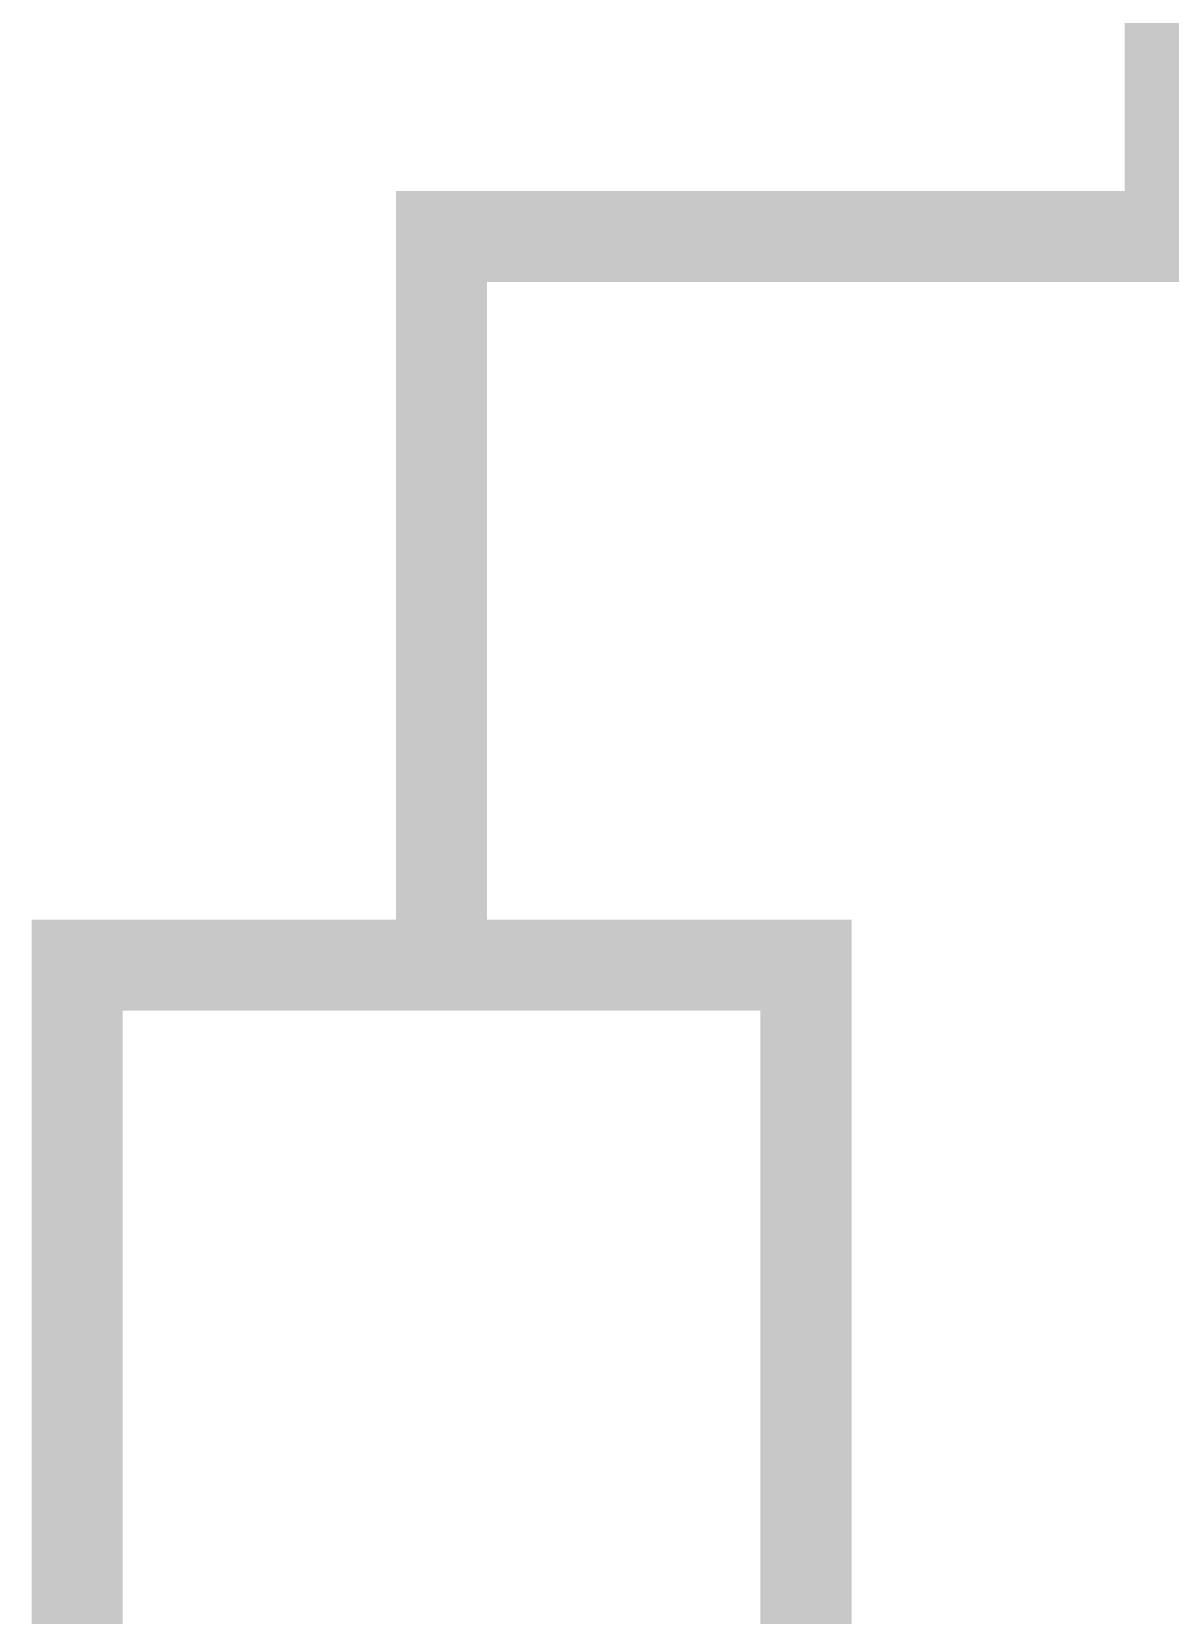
# Model space of a CAD drawing. Extents: x -40166 to 40284, y -45890 to 44060.
# Drawn here: x 10985 to 12235, y -18654 to -16915 of the extents above; entities that cross this region are included whole.
import ezdxf

# ---------------------------------------------------------------- set-up
doc = ezdxf.new("R2010")
doc.units = 0
for name, color, linetype in [('10', 12, 'CONTINUOUS'), ('11', 13, 'CONTINUOUS'), ('12', 14, 'CONTINUOUS'), ('13', 15, 'CONTINUOUS'), ('14', 16, 'CONTINUOUS'), ('15', 17, 'CONTINUOUS'), ('16', 18, 'CONTINUOUS'), ('17', 19, 'CONTINUOUS'), ('18', 20, 'CONTINUOUS'), ('19', 21, 'CONTINUOUS'), ('20', 22, 'CONTINUOUS'), ('21', 23, 'CONTINUOUS'), ('22', 24, 'CONTINUOUS'), ('23', 25, 'CONTINUOUS'), ('24', 26, 'CONTINUOUS'), ('25', 27, 'CONTINUOUS'), ('26', 28, 'CONTINUOUS'), ('27', 29, 'CONTINUOUS'), ('28', 30, 'CONTINUOUS'), ('29', 31, 'CONTINUOUS'), ('3', 6, 'CONTINUOUS'), ('30', 32, 'CONTINUOUS'), ('31', 33, 'CONTINUOUS'), ('32', 34, 'CONTINUOUS'), ('33', 35, 'CONTINUOUS'), ('34', 36, 'CONTINUOUS'), ('35', 37, 'CONTINUOUS'), ('36', 38, 'CONTINUOUS'), ('37', 39, 'CONTINUOUS'), ('38', 40, 'CONTINUOUS'), ('39', 41, 'CONTINUOUS'), ('40', 42, 'CONTINUOUS'), ('41', 43, 'CONTINUOUS'), ('42', 44, 'CONTINUOUS'), ('43', 45, 'CONTINUOUS'), ('44', 46, 'CONTINUOUS'), ('45', 47, 'CONTINUOUS'), ('46', 48, 'CONTINUOUS'), ('47', 49, 'CONTINUOUS'), ('48', 50, 'CONTINUOUS'), ('49', 51, 'CONTINUOUS'), ('5', 7, 'CONTINUOUS'), ('50', 52, 'CONTINUOUS'), ('6', 8, 'CONTINUOUS'), ('7', 9, 'CONTINUOUS'), ('8', 10, 'CONTINUOUS'), ('9', 11, 'CONTINUOUS'), ('L1D0_square', 2, 'CONTINUOUS'), ('L2D0_round', 3, 'CONTINUOUS')]:
    doc.layers.add(name, color=color, linetype=linetype)

# ---------------------------------------------------------------- blocks, each defined once
blk = doc.blocks.new('device')
at = {"layer": '10'}
for points in [[(-224, 1734), (-224, 1735), (476, 1734), (476, 1735)], [(-224, 1716), (-224, 1717), (476, 1716), (476, 1717)], [(-1024, 934), (-1024, 935), (-324, 934), (-324, 935)], [(-1024, 916), (-1024, 917), (-324, 916), (-324, 917)]]:
    blk.add_solid(points, dxfattribs=at)
at = {"layer": '11'}
for points in [[(-224, 1735), (-224, 1736), (476, 1735), (476, 1736)], [(-224, 1715), (-224, 1716), (476, 1715), (476, 1716)], [(-1024, 935), (-1024, 936), (-324, 935), (-324, 936)], [(-1024, 915), (-1024, 916), (-324, 915), (-324, 916)]]:
    blk.add_solid(points, dxfattribs=at)
at = {"layer": '12'}
for points in [[(-224, 1736), (-224, 1737), (476, 1736), (476, 1737)], [(-224, 1714), (-224, 1715), (476, 1714), (476, 1715)], [(-1024, 936), (-1024, 937), (-324, 936), (-324, 937)], [(-1024, 914), (-1024, 915), (-324, 914), (-324, 915)]]:
    blk.add_solid(points, dxfattribs=at)
at = {"layer": '13'}
for points in [[(-224, 1737), (-224, 1738), (476, 1737), (476, 1738)], [(-224, 1713), (-224, 1714), (476, 1713), (476, 1714)], [(-1024, 937), (-1024, 938), (-324, 937), (-324, 938)], [(-1024, 913), (-1024, 914), (-324, 913), (-324, 914)]]:
    blk.add_solid(points, dxfattribs=at)
at = {"layer": '14'}
for points in [[(-224, 1738), (-224, 1739), (476, 1738), (476, 1739)], [(-224, 1712), (-224, 1713), (476, 1712), (476, 1713)], [(-1024, 938), (-1024, 939), (-324, 938), (-324, 939)], [(-1024, 912), (-1024, 913), (-324, 912), (-324, 913)]]:
    blk.add_solid(points, dxfattribs=at)
at = {"layer": '15'}
for points in [[(-224, 1739), (-224, 1740), (476, 1739), (476, 1740)], [(-224, 1711), (-224, 1712), (476, 1711), (476, 1712)], [(-1024, 939), (-1024, 940), (-324, 939), (-324, 940)], [(-1024, 911), (-1024, 912), (-324, 911), (-324, 912)]]:
    blk.add_solid(points, dxfattribs=at)
at = {"layer": '16'}
for points in [[(-224, 1740), (-224, 1741), (476, 1740), (476, 1741)], [(-224, 1710), (-224, 1711), (476, 1710), (476, 1711)], [(-1024, 940), (-1024, 941), (-324, 940), (-324, 941)], [(-1024, 910), (-1024, 911), (-324, 910), (-324, 911)]]:
    blk.add_solid(points, dxfattribs=at)
at = {"layer": '17'}
for points in [[(-224, 1741), (-224, 1742), (476, 1741), (476, 1742)], [(-224, 1709), (-224, 1710), (476, 1709), (476, 1710)], [(-1024, 941), (-1024, 942), (-324, 941), (-324, 942)], [(-1024, 909), (-1024, 910), (-324, 909), (-324, 910)]]:
    blk.add_solid(points, dxfattribs=at)
at = {"layer": '18'}
for points in [[(-224, 1742), (-224, 1743), (476, 1742), (476, 1743)], [(-224, 1708), (-224, 1709), (476, 1708), (476, 1709)], [(-1024, 942), (-1024, 943), (-324, 942), (-324, 943)], [(-1024, 908), (-1024, 909), (-324, 908), (-324, 909)]]:
    blk.add_solid(points, dxfattribs=at)
at = {"layer": '19'}
for points in [[(-224, 1743), (-224, 1744), (476, 1743), (476, 1744)], [(-224, 1707), (-224, 1708), (476, 1707), (476, 1708)], [(-1024, 943), (-1024, 944), (-324, 943), (-324, 944)], [(-1024, 907), (-1024, 908), (-324, 907), (-324, 908)]]:
    blk.add_solid(points, dxfattribs=at)
at = {"layer": '20'}
for points in [[(-224, 1744), (-224, 1745), (476, 1744), (476, 1745)], [(-224, 1706), (-224, 1707), (476, 1706), (476, 1707)], [(-1024, 944), (-1024, 945), (-324, 944), (-324, 945)], [(-1024, 906), (-1024, 907), (-324, 906), (-324, 907)]]:
    blk.add_solid(points, dxfattribs=at)
at = {"layer": '21'}
for points in [[(-224, 1745), (-224, 1746), (476, 1745), (476, 1746)], [(-224, 1705), (-224, 1706), (476, 1705), (476, 1706)], [(-1024, 945), (-1024, 946), (-324, 945), (-324, 946)], [(-1024, 905), (-1024, 906), (-324, 905), (-324, 906)]]:
    blk.add_solid(points, dxfattribs=at)
at = {"layer": '22'}
for points in [[(-224, 1746), (-224, 1747), (476, 1746), (476, 1747)], [(-224, 1704), (-224, 1705), (476, 1704), (476, 1705)], [(-1024, 946), (-1024, 947), (-324, 946), (-324, 947)], [(-1024, 904), (-1024, 905), (-324, 904), (-324, 905)]]:
    blk.add_solid(points, dxfattribs=at)
at = {"layer": '23'}
for points in [[(-224, 1747), (-224, 1748), (476, 1747), (476, 1748)], [(-224, 1703), (-224, 1704), (476, 1703), (476, 1704)], [(-1024, 947), (-1024, 948), (-324, 947), (-324, 948)], [(-1024, 903), (-1024, 904), (-324, 903), (-324, 904)]]:
    blk.add_solid(points, dxfattribs=at)
at = {"layer": '24'}
for points in [[(-224, 1748), (-224, 1749), (476, 1748), (476, 1749)], [(-224, 1702), (-224, 1703), (476, 1702), (476, 1703)], [(-1024, 948), (-1024, 949), (-324, 948), (-324, 949)], [(-1024, 902), (-1024, 903), (-324, 902), (-324, 903)]]:
    blk.add_solid(points, dxfattribs=at)
at = {"layer": '25'}
for points in [[(-224, 1749), (-224, 1750), (476, 1749), (476, 1750)], [(-224, 1701), (-224, 1702), (476, 1701), (476, 1702)], [(-1024, 949), (-1024, 950), (-324, 949), (-324, 950)], [(-1024, 901), (-1024, 902), (-324, 901), (-324, 902)]]:
    blk.add_solid(points, dxfattribs=at)
at = {"layer": '26'}
for points in [[(-224, 1750), (-224, 1751), (476, 1750), (476, 1751)], [(-224, 1700), (-224, 1701), (476, 1700), (476, 1701)], [(-1024, 950), (-1024, 951), (-324, 950), (-324, 951)], [(-1024, 900), (-1024, 901), (-324, 900), (-324, 901)]]:
    blk.add_solid(points, dxfattribs=at)
at = {"layer": '27'}
for points in [[(-224, 1751), (-224, 1752), (476, 1751), (476, 1752)], [(-224, 1699), (-224, 1700), (476, 1699), (476, 1700)], [(-1024, 951), (-1024, 952), (-324, 951), (-324, 952)], [(-1024, 899), (-1024, 900), (-324, 899), (-324, 900)]]:
    blk.add_solid(points, dxfattribs=at)
at = {"layer": '28'}
for points in [[(-224, 1752), (-224, 1753), (476, 1752), (476, 1753)], [(-224, 1698), (-224, 1699), (476, 1698), (476, 1699)], [(-1024, 952), (-1024, 953), (-324, 952), (-324, 953)], [(-1024, 898), (-1024, 899), (-324, 898), (-324, 899)]]:
    blk.add_solid(points, dxfattribs=at)
at = {"layer": '29'}
for points in [[(-224, 1753), (-224, 1754), (476, 1753), (476, 1754)], [(-224, 1697), (-224, 1698), (476, 1697), (476, 1698)], [(-1024, 953), (-1024, 954), (-324, 953), (-324, 954)], [(-1024, 897), (-1024, 898), (-324, 897), (-324, 898)]]:
    blk.add_solid(points, dxfattribs=at)
at = {"layer": '3'}
for points in [[(-224, 1726), (-224, 1728), (476, 1726), (476, 1728)], [(-224, 1723), (-224, 1725), (476, 1723), (476, 1725)], [(-1024, 926), (-1024, 928), (-324, 926), (-324, 928)], [(-1024, 923), (-1024, 925), (-324, 923), (-324, 925)]]:
    blk.add_solid(points, dxfattribs=at)
at = {"layer": '30'}
for points in [[(-224, 1754), (-224, 1755), (476, 1754), (476, 1755)], [(-224, 1696), (-224, 1697), (476, 1696), (476, 1697)], [(-1024, 954), (-1024, 955), (-324, 954), (-324, 955)], [(-1024, 896), (-1024, 897), (-324, 896), (-324, 897)]]:
    blk.add_solid(points, dxfattribs=at)
at = {"layer": '31'}
for points in [[(-224, 1755), (-224, 1756), (476, 1755), (476, 1756)], [(-224, 1695), (-224, 1696), (476, 1695), (476, 1696)], [(-1024, 955), (-1024, 956), (-324, 955), (-324, 956)], [(-1024, 895), (-1024, 896), (-324, 895), (-324, 896)]]:
    blk.add_solid(points, dxfattribs=at)
at = {"layer": '32'}
for points in [[(-224, 1756), (-224, 1757), (476, 1756), (476, 1757)], [(-224, 1694), (-224, 1695), (476, 1694), (476, 1695)], [(-1024, 956), (-1024, 957), (-324, 956), (-324, 957)], [(-1024, 894), (-1024, 895), (-324, 894), (-324, 895)]]:
    blk.add_solid(points, dxfattribs=at)
at = {"layer": '33'}
for points in [[(-224, 1757), (-224, 1758), (476, 1757), (476, 1758)], [(-224, 1693), (-224, 1694), (476, 1693), (476, 1694)], [(-1024, 957), (-1024, 958), (-324, 957), (-324, 958)], [(-1024, 893), (-1024, 894), (-324, 893), (-324, 894)]]:
    blk.add_solid(points, dxfattribs=at)
at = {"layer": '34'}
for points in [[(-224, 1758), (-224, 1759), (476, 1758), (476, 1759)], [(-224, 1692), (-224, 1693), (476, 1692), (476, 1693)], [(-1024, 958), (-1024, 959), (-324, 958), (-324, 959)], [(-1024, 892), (-1024, 893), (-324, 892), (-324, 893)]]:
    blk.add_solid(points, dxfattribs=at)
at = {"layer": '35'}
for points in [[(-224, 1759), (-224, 1760), (476, 1759), (476, 1760)], [(-224, 1691), (-224, 1692), (476, 1691), (476, 1692)], [(-1024, 959), (-1024, 960), (-324, 959), (-324, 960)], [(-1024, 891), (-1024, 892), (-324, 891), (-324, 892)]]:
    blk.add_solid(points, dxfattribs=at)
at = {"layer": '36'}
for points in [[(-224, 1760), (-224, 1761), (476, 1760), (476, 1761)], [(-224, 1690), (-224, 1691), (476, 1690), (476, 1691)], [(-1024, 960), (-1024, 961), (-324, 960), (-324, 961)], [(-1024, 890), (-1024, 891), (-324, 890), (-324, 891)]]:
    blk.add_solid(points, dxfattribs=at)
at = {"layer": '37'}
for points in [[(-224, 1761), (-224, 1762), (476, 1761), (476, 1762)], [(-224, 1689), (-224, 1690), (476, 1689), (476, 1690)], [(-1024, 961), (-1024, 962), (-324, 961), (-324, 962)], [(-1024, 889), (-1024, 890), (-324, 889), (-324, 890)]]:
    blk.add_solid(points, dxfattribs=at)
at = {"layer": '38'}
for points in [[(-224, 1762), (-224, 1763), (476, 1762), (476, 1763)], [(-224, 1688), (-224, 1689), (476, 1688), (476, 1689)], [(-1024, 962), (-1024, 963), (-324, 962), (-324, 963)], [(-1024, 888), (-1024, 889), (-324, 888), (-324, 889)]]:
    blk.add_solid(points, dxfattribs=at)
at = {"layer": '39'}
for points in [[(-224, 1763), (-224, 1764), (476, 1763), (476, 1764)], [(-224, 1687), (-224, 1688), (476, 1687), (476, 1688)], [(-1024, 963), (-1024, 964), (-324, 963), (-324, 964)], [(-1024, 887), (-1024, 888), (-324, 887), (-324, 888)]]:
    blk.add_solid(points, dxfattribs=at)
at = {"layer": '40'}
for points in [[(-224, 1764), (-224, 1765), (476, 1764), (476, 1765)], [(-224, 1686), (-224, 1687), (476, 1686), (476, 1687)], [(-1024, 964), (-1024, 965), (-324, 964), (-324, 965)], [(-1024, 886), (-1024, 887), (-324, 886), (-324, 887)]]:
    blk.add_solid(points, dxfattribs=at)
at = {"layer": '41'}
for points in [[(-224, 1765), (-224, 1766), (476, 1765), (476, 1766)], [(-224, 1685), (-224, 1686), (476, 1685), (476, 1686)], [(-1024, 965), (-1024, 966), (-324, 965), (-324, 966)], [(-1024, 885), (-1024, 886), (-324, 885), (-324, 886)]]:
    blk.add_solid(points, dxfattribs=at)
at = {"layer": '42'}
for points in [[(-224, 1766), (-224, 1767), (476, 1766), (476, 1767)], [(-224, 1684), (-224, 1685), (476, 1684), (476, 1685)], [(-1024, 966), (-1024, 967), (-324, 966), (-324, 967)], [(-1024, 884), (-1024, 885), (-324, 884), (-324, 885)]]:
    blk.add_solid(points, dxfattribs=at)
at = {"layer": '43'}
for points in [[(-224, 1767), (-224, 1768), (476, 1767), (476, 1768)], [(-224, 1683), (-224, 1684), (476, 1683), (476, 1684)], [(-1024, 967), (-1024, 968), (-324, 967), (-324, 968)], [(-1024, 883), (-1024, 884), (-324, 883), (-324, 884)]]:
    blk.add_solid(points, dxfattribs=at)
at = {"layer": '44'}
for points in [[(-224, 1768), (-224, 1769), (476, 1768), (476, 1769)], [(-224, 1682), (-224, 1683), (476, 1682), (476, 1683)], [(-1024, 968), (-1024, 969), (-324, 968), (-324, 969)], [(-1024, 882), (-1024, 883), (-324, 882), (-324, 883)]]:
    blk.add_solid(points, dxfattribs=at)
at = {"layer": '45'}
for points in [[(-224, 1769), (-224, 1770), (476, 1769), (476, 1770)], [(-224, 1681), (-224, 1682), (476, 1681), (476, 1682)], [(-1024, 969), (-1024, 970), (-324, 969), (-324, 970)], [(-1024, 881), (-1024, 882), (-324, 881), (-324, 882)]]:
    blk.add_solid(points, dxfattribs=at)
at = {"layer": '46'}
for points in [[(-224, 1770), (-224, 1771), (476, 1770), (476, 1771)], [(-224, 1680), (-224, 1681), (476, 1680), (476, 1681)], [(-1024, 970), (-1024, 971), (-324, 970), (-324, 971)], [(-1024, 880), (-1024, 881), (-324, 880), (-324, 881)]]:
    blk.add_solid(points, dxfattribs=at)
at = {"layer": '47'}
for points in [[(-224, 1771), (-224, 1772), (476, 1771), (476, 1772)], [(-224, 1679), (-224, 1680), (476, 1679), (476, 1680)], [(-1024, 971), (-1024, 972), (-324, 971), (-324, 972)], [(-1024, 879), (-1024, 880), (-324, 879), (-324, 880)]]:
    blk.add_solid(points, dxfattribs=at)
at = {"layer": '48'}
for points in [[(-224, 1772), (-224, 1773), (476, 1772), (476, 1773)], [(-224, 1678), (-224, 1679), (476, 1678), (476, 1679)], [(-1024, 972), (-1024, 973), (-324, 972), (-324, 973)], [(-1024, 878), (-1024, 879), (-324, 878), (-324, 879)]]:
    blk.add_solid(points, dxfattribs=at)
at = {"layer": '49'}
for points in [[(-224, 1773), (-224, 1774), (476, 1773), (476, 1774)], [(-224, 1677), (-224, 1678), (476, 1677), (476, 1678)], [(-1024, 973), (-1024, 974), (-324, 973), (-324, 974)], [(-1024, 877), (-1024, 878), (-324, 877), (-324, 878)]]:
    blk.add_solid(points, dxfattribs=at)
at = {"layer": '5'}
for points in [[(-224, 1728), (-224, 1730), (476, 1728), (476, 1730)], [(-224, 1721), (-224, 1723), (476, 1721), (476, 1723)], [(-1024, 928), (-1024, 930), (-324, 928), (-324, 930)], [(-1024, 921), (-1024, 923), (-324, 921), (-324, 923)]]:
    blk.add_solid(points, dxfattribs=at)
at = {"layer": '50'}
for points in [[(-224, 1774), (-224, 1775), (476, 1774), (476, 1775)], [(-224, 1676), (-224, 1677), (476, 1676), (476, 1677)], [(-224, 1675), (-224, 1676), (476, 1675), (476, 1676)], [(-1024, 974), (-1024, 975), (-324, 974), (-324, 975)], [(-1024, 876), (-1024, 877), (-324, 876), (-324, 877)], [(-1024, 875), (-1024, 876), (-324, 875), (-324, 876)]]:
    blk.add_solid(points, dxfattribs=at)
at = {"layer": '6'}
for points in [[(-224, 1730), (-224, 1731), (476, 1730), (476, 1731)], [(-224, 1720), (-224, 1721), (476, 1720), (476, 1721)], [(-1024, 930), (-1024, 931), (-324, 930), (-324, 931)], [(-1024, 920), (-1024, 921), (-324, 920), (-324, 921)]]:
    blk.add_solid(points, dxfattribs=at)
at = {"layer": '7'}
for points in [[(-224, 1731), (-224, 1732), (476, 1731), (476, 1732)], [(-224, 1719), (-224, 1720), (476, 1719), (476, 1720)], [(-1024, 931), (-1024, 932), (-324, 931), (-324, 932)], [(-1024, 919), (-1024, 920), (-324, 919), (-324, 920)]]:
    blk.add_solid(points, dxfattribs=at)
at = {"layer": '8'}
for points in [[(-224, 1732), (-224, 1733), (476, 1732), (476, 1733)], [(-224, 1718), (-224, 1719), (476, 1718), (476, 1719)], [(-1024, 932), (-1024, 933), (-324, 932), (-324, 933)], [(-1024, 918), (-1024, 919), (-324, 918), (-324, 919)]]:
    blk.add_solid(points, dxfattribs=at)
at = {"layer": '9'}
for points in [[(-224, 1733), (-224, 1734), (476, 1733), (476, 1734)], [(-224, 1717), (-224, 1718), (476, 1717), (476, 1718)], [(-1024, 933), (-1024, 934), (-324, 933), (-324, 934)], [(-1024, 917), (-1024, 918), (-324, 917), (-324, 918)]]:
    blk.add_solid(points, dxfattribs=at)
at = {"layer": 'L1D0_square'}
for points in [[(76, 1675), (76, 2575), (176, 1675), (176, 2575)], [(-724, 875), (-724, 1775), (-624, 875), (-624, 1775)], [(-724, 1675), (-724, 1775), (-124, 1675), (-124, 1775)], [(-1124, 875), (-1124, 975), (-924, 875), (-924, 975)], [(-1124, 75), (-1124, 975), (-1024, 75), (-1024, 975)], [(-424, 875), (-424, 975), (-224, 875), (-224, 975)], [(-324, 75), (-324, 975), (-224, 75), (-224, 975)]]:
    blk.add_solid(points, dxfattribs=at)
at = {"layer": 'L2D0_round'}
for points in [[(-224, 1675), (-224, 1775), (476, 1675), (476, 1775)], [(-1024, 875), (-1024, 975), (-324, 875), (-324, 975)]]:
    blk.add_solid(points, dxfattribs=at)

msp = doc.modelspace()

# ---------------------------------------------------------------- block references
msp.add_blockref('device', (12109, -18865))
msp.add_blockref('device', (12109, -18865))

doc.saveas('drawing.dxf')
